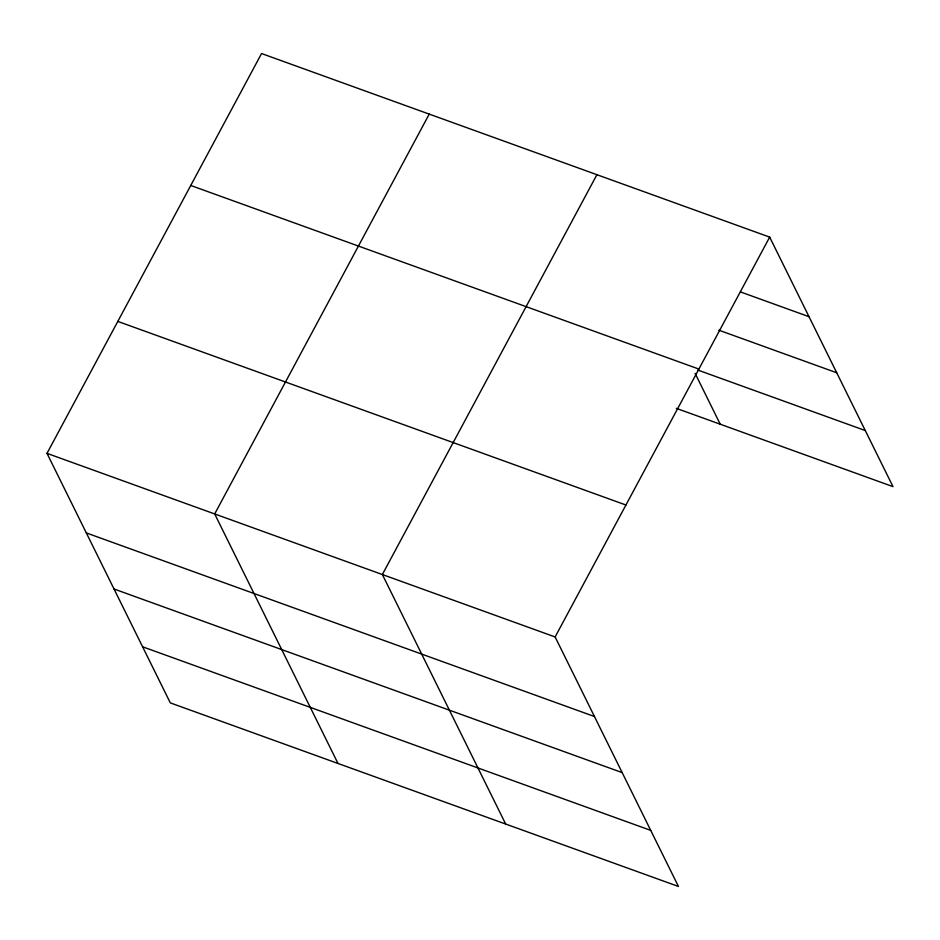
<?xml version="1.0" encoding="UTF-8"?>
<svg xmlns="http://www.w3.org/2000/svg" width="940" height="940" viewBox="0 0 940 940"><rect width="100%" height="100%" fill="white"/><g stroke="black" fill="none" stroke-linecap="round" stroke-linejoin="round"><path stroke-width="1.41" d="M47 453.362L555.129 636.956L678.445 886.467L170.316 702.885L47 453.362L261.555 53.533L769.684 237.115L893 486.638L676.26 408.324M429.239 114.116L214.684 513.945L338.001 763.468M596.912 174.699L382.357 574.528L505.685 824.051M555.129 636.956L769.684 237.115M740.45 291.917L808.999 316.686M718.806 330.163L836.718 372.769M190.75 185.474L698.878 369.068M697.997 370.113L865.282 430.555M117.806 321.41L625.923 505.003M86.327 532.921L594.444 716.515M114.046 589.004L622.163 772.598M142.598 646.791L650.727 830.384M695.095 373.356L720.24 424.222"/></g></svg>
